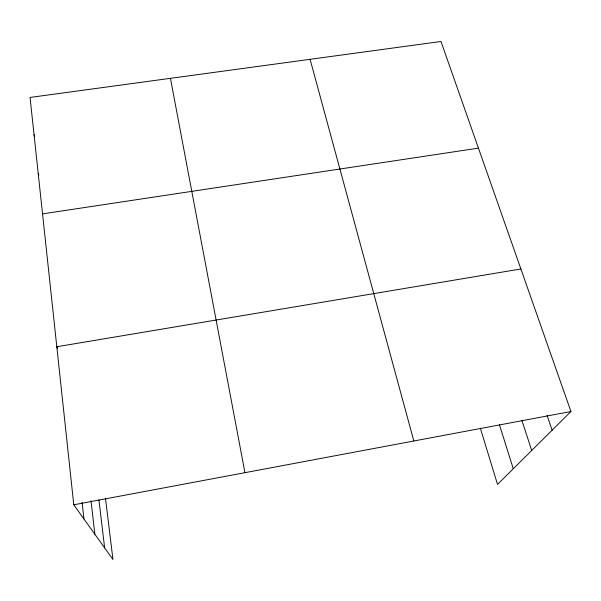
<?xml version="1.0" encoding="UTF-8"?>
<svg xmlns="http://www.w3.org/2000/svg" width="601" height="601" viewBox="0 0 601 601"><rect width="100%" height="100%" fill="white"/><g stroke="black" fill="none" stroke-linecap="round" stroke-linejoin="round"><path stroke-width="0.9" d="M105.491 498.402L112.965 559.516L73.78 504.787L30.05 97.445L440.984 41.484L570.95 411.52L497.508 484.391L480.372 428.25M73.78 504.787L570.95 411.52M520.879 268.963L56.817 346.739L57.583 348.377M42.551 213.873L478.441 148.131M38.201 173.396L38.825 175.116M34.039 134.616L34.64 136.374M547.06 415.261L552.124 430.196M521.953 420.587L531.697 450.465M499.378 424.576L513.277 468.742M310.078 59.311L413.826 440.991M170.444 78.325L244.945 472.679M98.91 499.777L104.649 547.902M91.006 500.813L94.868 534.236M82.089 502.413L83.937 518.971"/></g></svg>
